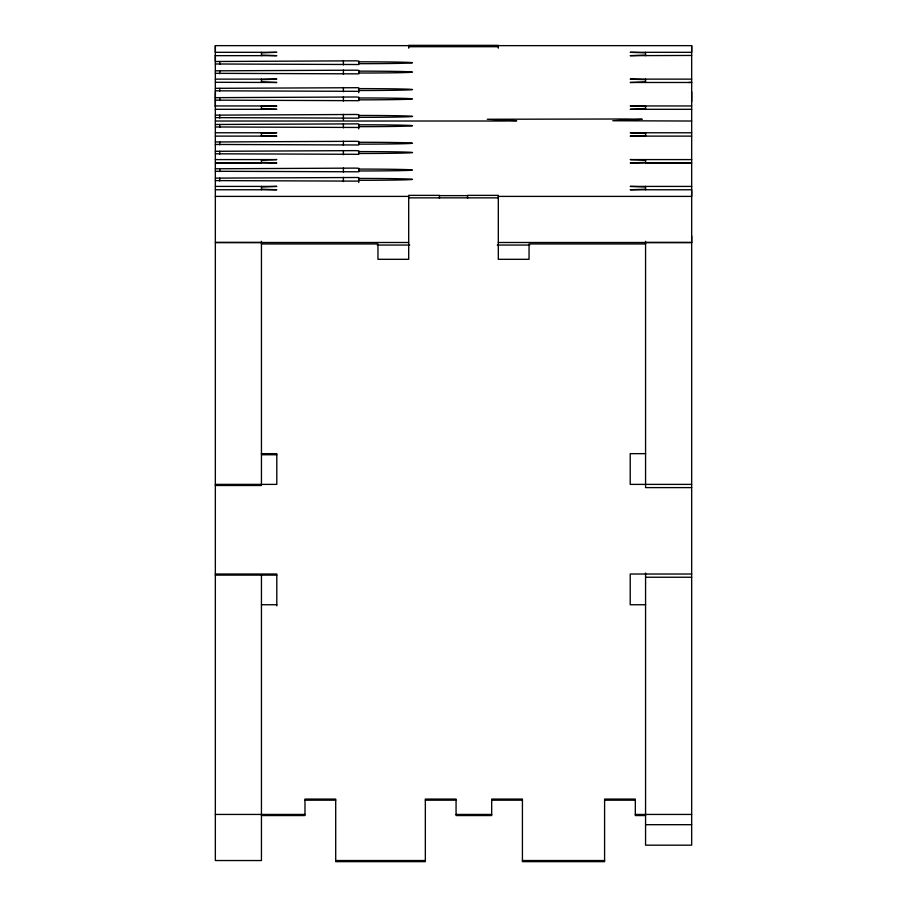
<?xml version="1.0" encoding="UTF-8"?>
<svg xmlns="http://www.w3.org/2000/svg" width="907" height="907" viewBox="0 0 907 907"><rect width="100%" height="100%" fill="white"/><g stroke="black" fill="none" stroke-linecap="round" stroke-linejoin="round"><path stroke-width="1.36" d="M215.344 106.799L215.344 91.732M215.344 82.276L276.805 82.48L261.443 81.947M215.344 60.712L215.344 55.452M408.694 45.645L215.344 45.645L215.344 52.311L276.805 52.311L261.443 52.844M688.776 82.48L691.667 82.276M691.667 55.452L630.206 55.656L645.569 55.123M645.569 242.52L691.667 242.52L691.667 235.843M691.667 101.743L691.667 91.732M498.317 45.645L691.667 45.645L691.667 52.311L630.206 52.311L645.569 52.844M358.696 91.335L215.344 90.813M358.753 127.468L215.344 126.969M358.696 181.128L215.344 180.606M215.344 61.506L355.317 60.837L358.753 61.007L358.753 64.522L215.344 63.989M215.344 70.837L355.317 70.179L358.753 70.338L358.753 73.864L215.344 73.331M215.344 88.319L357.041 87.707L358.753 87.832L358.753 92.695M215.344 97.661L355.317 96.992L358.753 97.162L358.753 100.677L215.344 100.155M215.344 115.144L355.317 114.475L358.753 114.645L358.753 118.159L215.344 117.638M215.344 124.486L357.041 123.862L358.753 123.987L358.753 128.851M215.344 141.968L355.317 141.299L358.753 141.469L358.753 144.984L215.344 144.451M215.344 151.299L355.317 150.63L358.753 150.8L358.753 154.315L215.344 153.793M215.344 168.781L355.317 168.112L358.753 168.283L358.753 171.797L215.344 171.276M215.344 178.123L357.041 177.5L358.753 177.625L358.753 182.488M408.694 46.711L498.317 46.711M261.443 55.123L276.805 55.656L215.344 55.656M215.344 79.124L276.805 79.124L261.443 79.669M691.667 79.136L630.206 79.124L645.569 79.669M645.569 81.947L630.206 82.48L691.667 82.48M215.344 105.949L276.805 105.949L261.443 106.482M691.667 105.96L630.206 105.949L645.569 106.482M261.443 108.761L276.805 109.305L215.344 109.305M645.569 108.761L630.206 109.305L691.667 109.305M215.344 121.028L504.848 121.016L516.718 120.756L487.274 119.259L626.839 118.998L642.201 119.271L612.769 120.744L691.667 121.028M215.344 132.762L276.805 132.762L261.443 133.306M691.667 132.785L630.206 132.762L645.569 133.306M261.443 135.585L276.805 136.118L215.344 136.118M645.569 135.585L630.206 136.118L691.667 136.129M215.344 159.587L276.805 159.587L261.443 160.12M691.667 159.598L630.206 159.587L645.569 160.12M261.443 162.398L276.805 162.943L215.344 162.943L261.443 162.954L261.443 159.598M645.569 162.398L630.206 162.943L691.667 162.943L645.569 162.954L645.569 159.598M215.344 186.411L276.805 186.411L261.443 186.944M691.667 186.423L630.206 186.411L645.569 186.944M261.443 189.223L276.805 189.756L215.344 189.756M645.569 189.223L630.206 189.756L691.667 189.778L691.667 196.4L498.317 196.4M439.419 195.629L467.593 195.629M215.344 196.4L408.694 196.4M408.694 197.851L498.317 197.851M408.694 242.498L215.344 242.498L261.443 242.52M498.317 242.498L691.667 242.498M261.443 243.949L377.958 243.949L377.958 259.311L408.694 259.311L408.694 195.368L439.419 195.368L439.419 198.429M645.569 243.949L529.053 243.949L529.053 259.311L498.317 259.311L498.317 195.368L467.593 195.368L467.593 198.429M377.244 245.06L409.726 245.06M497.285 245.06L529.767 245.06M261.443 453.659L276.805 453.659L276.805 484.383L215.344 484.383M645.569 453.659L630.206 453.659L630.206 484.383L691.667 484.383M261.443 454.758L276.805 454.758M215.344 485.494L261.443 485.494L261.443 241.296M691.667 487.603L645.569 487.603L645.569 241.296M215.344 574.018L276.805 574.018L276.805 605.853M691.667 574.018L630.206 574.018L630.206 604.742L645.569 604.742M215.344 575.117L276.805 575.117M645.569 577.237L691.667 577.237M261.443 604.742L276.805 604.742M304.979 800.189L335.703 800.189M425.338 800.189L456.062 800.189M491.685 800.189L522.421 800.189M604.595 800.189L635.319 800.189M215.344 814.441L304.979 814.441M456.062 814.441L491.685 814.441M635.319 814.441L691.667 814.441M261.443 815.552L304.979 815.552L304.979 799.078L335.703 799.078L335.703 861.65L425.338 861.65L425.338 799.078L456.062 799.078L456.062 815.552L491.685 815.552L491.685 799.078L522.421 799.078L522.421 861.65L604.595 861.65L604.595 799.078L635.319 799.078L635.319 815.552L645.569 815.552M645.569 824.69L691.667 824.69M335.703 860.539L425.338 860.539M522.421 860.539L604.595 860.539M691.667 45.645L691.667 845.177L645.569 845.177L645.569 573.043M645.569 52.311L645.569 55.656M645.569 79.136L645.569 82.48M645.569 105.96L645.569 109.305M645.569 132.785L645.569 136.129M645.569 186.423L645.569 189.778M498.317 48.15L498.317 45.35L408.694 45.35L408.694 48.15M343.39 60.735L343.39 64.93M343.39 70.077L343.39 74.261M343.39 87.56L343.39 91.743M343.39 96.89L343.39 101.085M343.39 114.373L343.39 119.962M343.39 123.715L343.39 127.898M343.39 141.197L343.39 145.392M343.39 150.528L343.39 154.723M343.39 168.022L343.39 172.205M343.39 177.353L343.39 181.547M261.443 52.311L261.443 55.656M261.443 79.136L261.443 82.48M261.443 105.96L261.443 109.305M261.443 132.785L261.443 136.129M261.443 186.423L261.443 189.778M261.443 574.585L261.443 860.539L215.344 860.539L215.344 45.645M219.743 61.495L219.743 64.374M219.743 70.825L219.743 73.716M219.743 88.308L219.743 91.199M219.743 97.65L219.743 100.53M219.743 115.132L219.743 118.012M219.743 124.474L219.743 127.354M219.743 141.957L219.743 144.837M219.743 151.288L219.743 154.167M219.743 168.77L219.743 171.65M219.743 178.112L219.743 180.992M358.753 61.812A53.774 0.941 0 0 1 412.526 62.753A53.774 0.941 0 0 1 358.753 63.683M358.753 71.143A53.774 0.941 0 0 1 412.526 72.084A53.774 0.941 0 0 1 358.753 73.025M358.753 88.625A53.774 0.941 0 0 1 412.526 89.566A53.774 0.941 0 0 1 358.753 90.507M358.753 97.967A53.774 0.941 0 0 1 412.526 98.908A53.774 0.941 0 0 1 358.753 99.849M358.753 115.45A53.774 0.941 0 0 1 412.526 116.391A53.774 0.941 0 0 1 358.753 117.332M358.753 124.792A53.774 0.941 0 0 1 412.526 125.722A53.774 0.941 0 0 1 358.753 126.663M358.753 142.274A53.774 0.941 0 0 1 412.526 143.204A53.774 0.941 0 0 1 358.753 144.145M358.753 151.605A53.774 0.941 0 0 1 412.526 152.546A53.774 0.941 0 0 1 358.753 153.487M358.753 169.087A53.774 0.941 0 0 1 412.526 170.028A53.774 0.941 0 0 1 358.753 170.97M358.753 178.43A53.774 0.941 0 0 1 412.526 179.359A53.774 0.941 0 0 1 358.753 180.3"/></g></svg>
